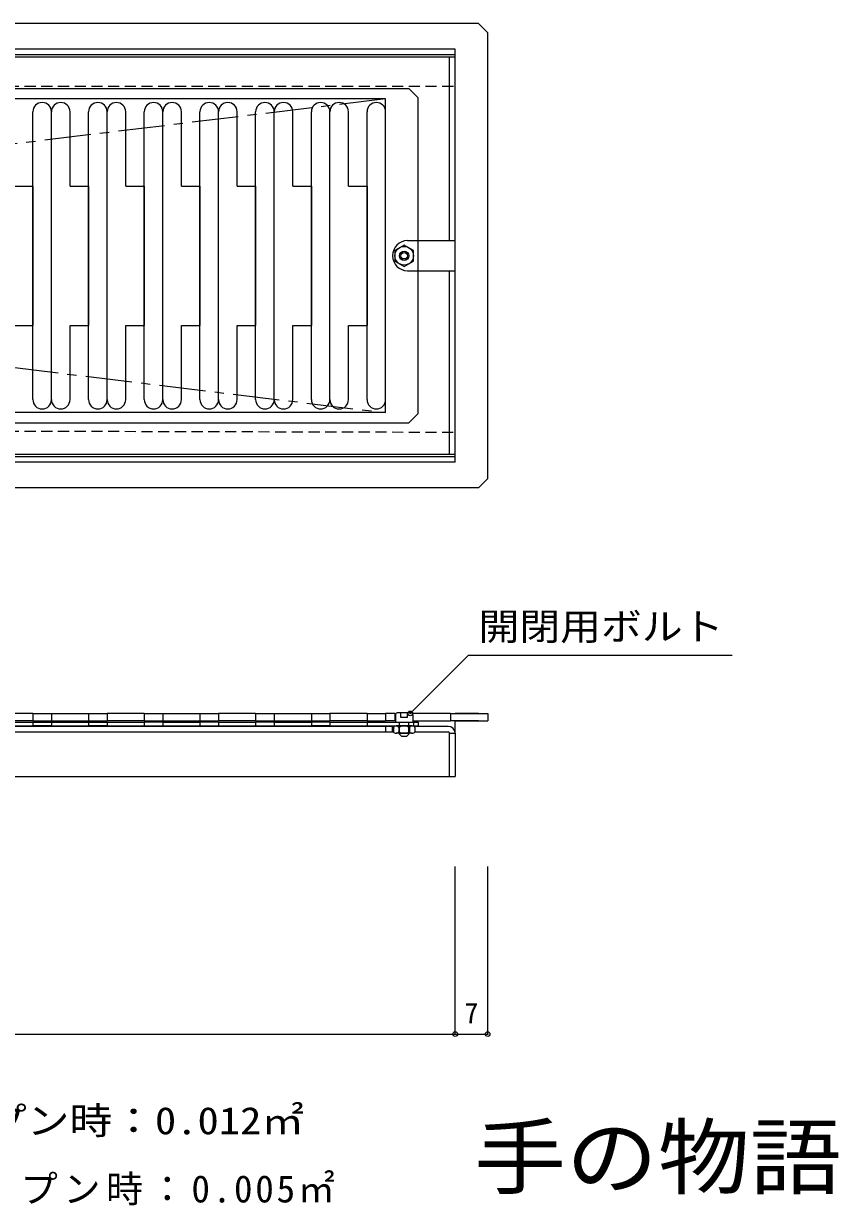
# Model space of a CAD drawing. Units: millimetres at full size, sheet at 1:2; details may follow other scales. Extents: x -368 to 406, y -241 to 230.
# Drawn here: x 185.7 to 361.3, y -241.2 to 13.4 of the extents above; entities that cross this region are included whole.
import ezdxf
from ezdxf.enums import TextEntityAlignment as Align

# ---------------------------------------------------------------- set-up
doc = ezdxf.new("R2010")
doc.units = ezdxf.units.MM
doc.header["$LTSCALE"] = 2
doc.header["$PDMODE"] = 32
doc.header["$PDSIZE"] = 1
doc.linetypes.add('CHAIN1', pattern=[8, 5, -1, 1, -1])
doc.linetypes.add('DASHED1', pattern=[1.8, 1.2, -0.6])
doc.layers.add('0-0', color=7, linetype='Continuous')
doc.styles.add('ＭＳ ゴシック', font='')
doc.styles.get('ＭＳ ゴシック').set_extended_font_data('MS Gothic')

msp = doc.modelspace()

# ---------------------------------------------------------------- linework, layer by layer
at = {"layer": '0-0'}
for p, q in [((283.726, 13.36), (-312.274, 13.36)), ((283.726, 13.36), (285.726, 11.36)), ((285.726, -84.64), (285.726, 11.36)), ((278.726, 7.86), (-307.274, 7.86)), ((278.726, -33.39), (278.726, 7.86)), ((278.726, 6.66), (-307.274, 6.66)), ((278.726, 6.16), (-307.274, 6.16)), ((277.526, -33.39), (277.526, 6.16)), ((277.526, -33.39), (277.526, 6.16)), ((263.726, -2.84), (-293.274, -2.84)), ((263.726, -70.44), (263.726, -2.84)), ((187.726, -67.64), (187.726, -5.64)), ((191.726, -67.64), (191.726, -5.64)), ((199.726, -67.64), (199.726, -5.64)), ((203.726, -67.64), (203.726, -5.64)), ((211.726, -67.64), (211.726, -5.64)), ((215.726, -67.64), (215.726, -5.64)), ((223.726, -67.64), (223.726, -5.64)), ((227.726, -67.64), (227.726, -5.64)), ((235.726, -67.64), (235.726, -5.64)), ((239.726, -67.64), (239.726, -5.64)), ((247.726, -67.64), (247.726, -5.64)), ((251.726, -67.64), (251.726, -5.64)), ((259.726, -67.64), (259.726, -5.64)), ((263.726, -67.64), (263.726, -5.64)), ((268.476, -33.39), (278.726, -33.39)), ((268.476, -39.89), (278.726, -39.89)), ((277.526, -79.44), (277.526, -39.89)), ((277.526, -79.44), (277.526, -39.89)), ((278.726, -81.14), (278.726, -39.89)), ((278.726, -79.44), (278.726, -39.89)), ((263.726, -70.44), (-293.274, -70.44)), ((263.726, -70.44), (-293.274, -70.44)), ((278.726, -79.44), (-307.274, -79.44)), ((278.726, -79.44), (-307.274, -79.44)), ((278.726, -79.94), (-307.274, -79.94)), ((278.726, -81.14), (-307.274, -81.14)), ((285.726, -84.64), (283.726, -86.64)), ((283.726, -86.64), (-312.274, -86.64)), ((187.726, -135.216), (179.726, -135.216)), ((187.726, -136.816), (179.726, -136.816)), ((187.726, -135.216), (187.726, -136.816)), ((187.726, -137.116), (187.726, -137.916)), ((187.726, -137.116), (191.726, -137.116)), ((191.726, -135.216), (191.726, -136.816)), ((191.726, -135.216), (199.726, -135.216)), ((191.726, -136.816), (199.726, -136.816)), ((191.726, -137.116), (191.726, -137.916)), ((199.726, -135.216), (199.726, -136.816)), ((199.726, -137.116), (199.726, -137.916)), ((199.726, -137.116), (203.726, -137.116)), ((203.726, -135.216), (203.726, -136.816)), ((211.726, -135.216), (203.726, -135.216)), ((211.726, -136.816), (203.726, -136.816)), ((203.726, -137.116), (203.726, -137.916)), ((211.726, -135.216), (211.726, -136.816)), ((211.726, -137.116), (211.726, -137.916)), ((215.726, -137.116), (211.726, -137.116)), ((215.726, -135.216), (215.726, -136.816)), ((215.726, -135.216), (223.726, -135.216)), ((215.726, -136.816), (223.726, -136.816)), ((215.726, -137.116), (215.726, -137.916)), ((223.726, -135.216), (223.726, -136.816)), ((223.726, -137.116), (223.726, -137.916)), ((227.726, -137.116), (223.726, -137.116)), ((227.726, -135.216), (227.726, -136.816)), ((235.726, -135.216), (227.726, -135.216)), ((235.726, -136.816), (227.726, -136.816)), ((227.726, -137.116), (227.726, -137.916)), ((235.726, -135.216), (235.726, -136.816)), ((235.726, -137.116), (235.726, -137.916)), ((239.726, -137.116), (235.726, -137.116)), ((239.726, -135.216), (239.726, -136.816)), ((239.726, -135.216), (247.726, -135.216)), ((239.726, -136.816), (247.726, -136.816)), ((239.726, -137.116), (239.726, -137.916)), ((247.726, -135.216), (247.726, -136.816)), ((247.726, -137.116), (247.726, -137.916)), ((251.726, -137.116), (247.726, -137.116)), ((251.726, -135.216), (251.726, -136.816)), ((259.726, -135.216), (251.726, -135.216)), ((259.726, -136.816), (251.726, -136.816)), ((251.726, -137.116), (251.726, -137.916)), ((259.726, -135.216), (259.726, -136.816)), ((259.726, -137.116), (259.726, -137.916)), ((263.726, -135.216), (263.726, -136.816)), ((265.726, -135.216), (263.726, -135.216)), ((265.826, -135.516), (265.826, -137.116)), ((269.226, -135.116), (266.226, -135.116)), ((266.726, -139.716), (266.726, -137.116)), ((268.726, -139.716), (268.726, -137.116)), ((269.626, -135.516), (269.626, -137.116)), ((269.726, -137.116), (269.726, -137.916)), ((277.726, -135.216), (277.726, -136.816)), ((277.726, -135.216), (285.726, -135.216)), ((283.726, -136.816), (277.726, -136.816)), ((283.726, -135.216), (278.726, -135.216)), ((278.726, -139.516), (278.726, -136.816)), ((278.726, -136.816), (285.726, -136.816)), ((285.726, -135.216), (285.726, -136.816)), ((191.726, -137.916), (187.726, -137.916)), ((203.726, -137.916), (199.726, -137.916)), ((211.726, -137.916), (215.726, -137.916)), ((223.726, -137.916), (227.726, -137.916)), ((235.726, -137.916), (239.726, -137.916)), ((251.726, -137.916), (247.726, -137.916)), ((259.726, -137.916), (270.726, -137.916)), ((263.726, -138.016), (263.726, -139.216)), ((265.226, -138.016), (263.726, -138.016)), ((263.726, -139.216), (265.226, -139.216)), ((265.226, -139.216), (265.226, -138.016)), ((265.417, -138.249), (265.417, -139.183)), ((269.458, -137.916), (265.994, -137.916)), ((269.458, -139.516), (265.994, -139.516)), ((266.571, -137.916), (268.881, -137.916)), ((266.571, -138.249), (266.571, -139.183)), ((266.571, -139.516), (268.881, -139.516)), ((266.726, -139.716), (267.126, -140.116)), ((266.726, -139.716), (267.126, -140.116)), ((268.326, -140.116), (268.726, -139.716)), ((268.881, -138.249), (268.881, -139.183)), ((270.036, -138.249), (270.036, -139.183)), ((267.126, -140.116), (268.326, -140.116)), ((-307.274, -148.816), (278.726, -148.816))]:
    msp.add_line(p, q, dxfattribs=at)
at = {"layer": '0-0', "linetype": 'DASHED1'}
for p, q in [((-307.274, -0.14), (278.726, -0.14)), ((-307.274, -73.14), (278.726, -74.64)), ((268.476, -136.116), (268.476, -135.116))]:
    msp.add_line(p, q, dxfattribs=at)
at = {"layer": '0-0', "color": 4}
for p, q in [((-305.274, -0.64), (268.726, -0.64)), ((268.726, -0.64), (270.726, -2.64)), ((270.726, -70.64), (270.726, -2.64)), ((191.726, -67.64), (191.726, -5.64)), ((195.726, -21.64), (195.726, -5.64)), ((203.726, -67.64), (203.726, -5.64)), ((207.726, -21.64), (207.726, -5.64)), ((215.726, -67.64), (215.726, -5.64)), ((219.726, -21.64), (219.726, -5.64)), ((227.726, -67.64), (227.726, -5.64)), ((231.726, -21.64), (231.726, -5.64)), ((239.726, -67.64), (239.726, -5.64)), ((243.726, -21.64), (243.726, -5.64)), ((251.726, -67.64), (251.726, -5.64)), ((255.726, -21.64), (255.726, -5.64)), ((183.726, -21.64), (187.726, -21.64)), ((187.726, -21.64), (187.726, -51.64)), ((195.726, -21.64), (199.726, -21.64)), ((199.726, -21.64), (199.726, -51.64)), ((207.726, -21.64), (211.726, -21.64)), ((211.726, -21.64), (211.726, -51.64)), ((219.726, -21.64), (223.726, -21.64)), ((223.726, -21.64), (223.726, -51.64)), ((231.726, -21.64), (235.726, -21.64)), ((235.726, -21.64), (235.726, -51.64)), ((243.726, -21.64), (247.726, -21.64)), ((247.726, -21.64), (247.726, -51.64)), ((255.726, -21.64), (259.726, -21.64)), ((259.726, -21.64), (259.726, -51.64)), ((278.726, -39.89), (278.726, -33.39)), ((183.726, -51.64), (187.726, -51.64)), ((195.726, -51.64), (199.726, -51.64)), ((195.726, -67.64), (195.726, -51.64)), ((207.726, -51.64), (211.726, -51.64)), ((207.726, -67.64), (207.726, -51.64)), ((219.726, -51.64), (223.726, -51.64)), ((219.726, -67.64), (219.726, -51.64)), ((231.726, -51.64), (235.726, -51.64)), ((231.726, -67.64), (231.726, -51.64)), ((243.726, -51.64), (247.726, -51.64)), ((243.726, -67.64), (243.726, -51.64)), ((255.726, -51.64), (259.726, -51.64)), ((255.726, -67.64), (255.726, -51.64)), ((270.726, -70.64), (268.726, -72.64)), ((-305.274, -72.64), (268.726, -72.64)), ((269.034, -135.216), (281.566, -122.685)), ((281.566, -122.685), (338.418, -122.685)), ((179.726, -137.116), (187.726, -137.116)), ((187.726, -135.216), (191.726, -135.216)), ((187.726, -136.816), (191.726, -136.816)), ((191.726, -137.116), (199.726, -137.116)), ((199.726, -135.216), (203.726, -135.216)), ((199.726, -136.816), (203.726, -136.816)), ((203.726, -137.116), (211.726, -137.116)), ((211.726, -135.216), (215.726, -135.216)), ((211.726, -136.816), (215.726, -136.816)), ((215.726, -137.116), (223.726, -137.116)), ((223.726, -135.216), (227.726, -135.216)), ((223.726, -136.816), (227.726, -136.816)), ((227.726, -137.116), (235.726, -137.116)), ((235.726, -135.216), (239.726, -135.216)), ((235.726, -136.816), (239.726, -136.816)), ((239.726, -137.116), (247.726, -137.116)), ((247.726, -135.216), (251.726, -135.216)), ((247.726, -136.816), (251.726, -136.816)), ((251.726, -137.116), (259.726, -137.116)), ((259.726, -135.216), (263.726, -135.216)), ((259.726, -136.816), (263.726, -136.816)), ((277.723, -135.216), (269.491, -135.216)), ((269.626, -136.816), (277.726, -136.816)), ((277.726, -135.216), (277.723, -135.216)), ((263.726, -138.016), (-293.274, -138.016)), ((-293.274, -139.216), (263.726, -139.216)), ((179.726, -137.916), (187.726, -137.916)), ((191.726, -137.916), (199.726, -137.916)), ((203.726, -137.916), (211.726, -137.916)), ((215.726, -137.916), (223.726, -137.916)), ((227.726, -137.916), (235.726, -137.916)), ((239.726, -137.916), (247.726, -137.916)), ((251.726, -137.916), (259.726, -137.916)), ((265.226, -138.016), (265.643, -138.016)), ((265.226, -139.216), (265.417, -139.216)), ((277.226, -138.016), (269.809, -138.016)), ((270.015, -139.216), (277.226, -139.216)), ((278.726, -204.297), (278.726, -168.172)), ((285.726, -204.297), (285.726, -168.172)), ((-307.274, -204.297), (278.726, -204.297)), ((278.726, -204.297), (285.726, -204.297))]:
    msp.add_line(p, q, dxfattribs=at)
at = {"layer": '0-0', "color": 4, "linetype": 'CHAIN1'}
for p, q in [((-293.274, -2.84), (263.726, -70.44)), ((263.726, -2.84), (-293.274, -70.44))]:
    msp.add_line(p, q, dxfattribs=at)
at = {"layer": '0-0'}
for points in [[(278.726, 6.16), (-307.274, 6.16), (-307.274, -79.44)], [(263.726, -70.44), (263.726, -2.84), (-293.274, -2.84)], [(259.726, -137.116), (270.726, -137.116), (270.726, -137.916)], [(265.726, -135.216), (265.726, -136.816), (263.726, -136.816)], [(277.526, -148.816), (277.526, -139.516), (278.726, -139.516), (278.726, -148.816)]]:
    msp.add_lwpolyline(points, dxfattribs=at)
msp.add_lwpolyline([(269.726, -35.486), (267.726, -34.331), (265.726, -35.486), (265.726, -37.795), (267.726, -38.95), (269.726, -37.795)], close=True, dxfattribs=at)
at = {"layer": '0-0', "linetype": 'DASHED1'}
msp.add_lwpolyline([(268.476, -136.116), (266.976, -136.116), (266.976, -135.116)], dxfattribs=at)
at = {"layer": '0-0'}
for radius in [2, 1, 1, 0.7]:
    msp.add_circle((267.726, -36.64), radius, dxfattribs=at)
for centre, radius, start, end in [((189.726, -5.64), 2, 0, 180), ((201.726, -5.64), 2, 0, 180), ((213.726, -5.64), 2, 0, 180), ((225.726, -5.64), 2, 0, 180), ((237.726, -5.64), 2, 0, 180), ((249.726, -5.64), 2, 0, 180), ((261.726, -5.64), 2, 0, 180), ((268.476, -36.64), 3.25, 90, 270), ((189.726, -67.64), 2, 180, 0), ((201.726, -67.64), 2, 180, 0), ((213.726, -67.64), 2, 180, 0), ((225.726, -67.64), 2, 180, 0), ((237.726, -67.64), 2, 180, 0), ((249.726, -67.64), 2, 180, 0), ((261.726, -67.64), 2, 180, 0), ((266.226, -135.516), 0.4, 90, 180), ((269.226, -135.516), 0.4, 0, 90), ((265.994, -138.583), 0.667, 30, 150), ((265.994, -138.849), 0.667, 210, 330), ((267.726, -140.083), 2.167, 57.79577, 122.20423), ((267.726, -137.349), 2.167, 237.79577, 302.20423), ((269.458, -138.583), 0.667, 30, 150), ((269.458, -138.849), 0.667, 210, 330)]:
    msp.add_arc(centre, radius, start, end, dxfattribs=at)
at = {"layer": '0-0', "color": 4}
for centre, radius, start, end in [((193.726, -5.64), 2, 0, 180), ((205.726, -5.64), 2, 0, 180), ((217.726, -5.64), 2, 0, 180), ((229.726, -5.64), 2, 0, 180), ((241.726, -5.64), 2, 0, 180), ((253.726, -5.64), 2, 0, 180), ((193.726, -67.64), 2, 180, 0), ((205.726, -67.64), 2, 180, 0), ((217.726, -67.64), 2, 180, 0), ((229.726, -67.64), 2, 180, 0), ((241.726, -67.64), 2, 180, 0), ((253.726, -67.64), 2, 180, 0), ((277.226, -139.516), 1.5, 0, 90), ((277.226, -139.516), 0.3, 0, 90)]:
    msp.add_arc(centre, radius, start, end, dxfattribs=at)
at = {"layer": '0-0', "color": 5}
for p in [(269.034, -135.216), (278.726, -204.297), (285.726, -204.297)]:
    msp.add_point(p, dxfattribs=at)

# ---------------------------------------------------------------- texts
at = {"layer": '0-0', "style": 'ＭＳ ゴシック'}
for s, height, width, p in [('開閉用ボルト', 5.865, 1.1, (283.745, -121.2)), ('開口面積\u3000\u3000フルオープン時：0.012㎡', 5.865, 1.15, (85.221, -227.641)), ('手の物語', 13.2, 1.1, (282.789, -241.346))]:
    msp.add_text(s, height=height, dxfattribs=dict(at, width=width)).set_placement(p, align=Align.BOTTOM_LEFT)
msp.add_text('7', height=4.399, dxfattribs=at).set_placement((280.726, -203.297), align=Align.BOTTOM_LEFT)
at = {"layer": '0-0', "insert": (139.087, -241.198), "char_height": 5.865, "attachment_point": 7, "style": 'ＭＳ ゴシック'}
msp.add_mtext('\\T1.15;ハーフオープン時：0.005㎡', dxfattribs=at)

doc.saveas('drawing.dxf')
